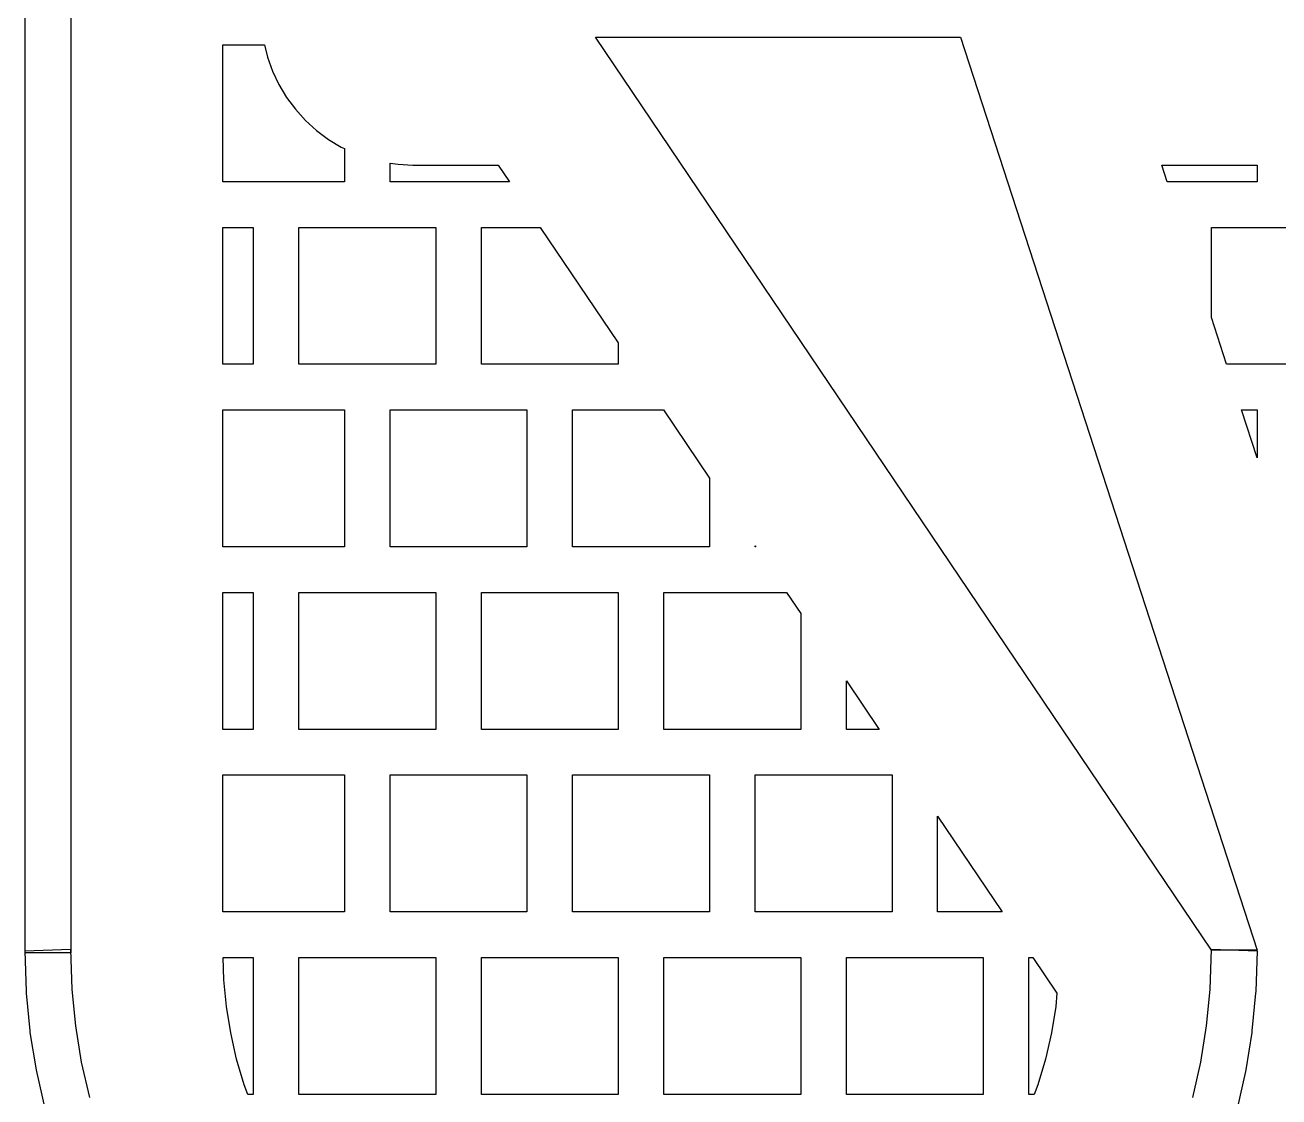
# Model space of a CAD drawing. Header units: metres. Extents: x 32 to 1978, y 32 to 1968.
# Drawn here: x 1022.5 to 1159.9, y 392.2 to 509.7 of the extents above; entities that cross this region are included whole.
import ezdxf

# ---------------------------------------------------------------- set-up
doc = ezdxf.new("R2010")
doc.units = ezdxf.units.M

msp = doc.modelspace()

# ---------------------------------------------------------------- linework, layer by layer
for points in [[(1027.5, 1875.12), (1027.5, 408), (1022.5, 408), (1022.5, 1875.07)], [(1044.17, 507.5), (1048.72, 507.5), (1049.05, 506.16), (1049.6, 504.62), (1050.3, 503.14), (1051.14, 501.74), (1052.12, 500.43), (1053.21, 499.21), (1054.43, 498.12), (1055.74, 497.14), (1057.14, 496.3), (1057.5, 496.13), (1057.5, 492.5), (1044.17, 492.5), (1044.17, 507.5), (1044.17, 507.5)], [(1157.51, 408.32), (1152.51, 408.32), (1085.01, 508.32), (1125.01, 508.32), (1157.51, 408.32), (1157.51, 408.32)], [(1062.5, 492.5), (1062.5, 494.54), (1063.37, 494.41), (1065, 494.33), (1074.34, 494.33), (1075.58, 492.5), (1062.5, 492.5), (1062.5, 492.5)], [(1062.5, 492.5), (1062.5, 494.54), (1063.37, 494.41), (1065, 494.33), (1074.34, 494.33), (1075.58, 492.5), (1062.5, 492.5), (1062.5, 492.5)], [(1062.5, 492.5), (1062.5, 494.54), (1063.37, 494.41), (1065, 494.33), (1074.34, 494.33), (1075.58, 492.5), (1062.5, 492.5), (1062.5, 492.5)], [(1062.5, 492.5), (1062.5, 494.54), (1063.37, 494.41), (1065, 494.33), (1074.34, 494.33), (1075.58, 492.5), (1062.5, 492.5), (1062.5, 492.5)], [(1062.5, 492.5), (1062.5, 494.54), (1063.37, 494.41), (1065, 494.33), (1074.34, 494.33), (1075.58, 492.5), (1062.5, 492.5), (1062.5, 492.5)], [(1062.5, 492.5), (1062.5, 494.54), (1063.37, 494.41), (1065, 494.33), (1074.34, 494.33), (1075.58, 492.5), (1062.5, 492.5), (1062.5, 492.5)], [(1062.5, 492.5), (1062.5, 494.54), (1063.37, 494.41), (1065, 494.33), (1074.34, 494.33), (1075.58, 492.5), (1062.5, 492.5), (1062.5, 492.5)], [(1062.5, 492.5), (1062.5, 494.54), (1063.37, 494.41), (1065, 494.33), (1074.34, 494.33), (1075.58, 492.5), (1062.5, 492.5), (1062.5, 492.5)], [(1062.5, 492.5), (1062.5, 494.54), (1063.37, 494.41), (1065, 494.33), (1074.34, 494.33), (1075.58, 492.5), (1062.5, 492.5), (1062.5, 492.5)], [(1062.5, 492.5), (1062.5, 494.54), (1063.37, 494.41), (1065, 494.33), (1074.34, 494.33), (1075.58, 492.5), (1062.5, 492.5), (1062.5, 492.5)], [(1062.5, 492.5), (1062.5, 494.54), (1063.37, 494.41), (1065, 494.33), (1074.34, 494.33), (1075.58, 492.5), (1062.5, 492.5), (1062.5, 492.5)], [(1062.5, 492.5), (1062.5, 494.54), (1063.37, 494.41), (1065, 494.33), (1074.34, 494.33), (1075.58, 492.5), (1062.5, 492.5), (1062.5, 492.5)], [(1062.5, 492.5), (1062.5, 494.54), (1063.37, 494.41), (1065, 494.33), (1074.34, 494.33), (1075.58, 492.5), (1062.5, 492.5), (1062.5, 492.5)], [(1062.5, 492.5), (1062.5, 494.54), (1063.37, 494.41), (1065, 494.33), (1074.34, 494.33), (1075.58, 492.5), (1062.5, 492.5), (1062.5, 492.5)], [(1062.5, 492.5), (1062.5, 494.54), (1063.37, 494.41), (1065, 494.33), (1074.34, 494.33), (1075.58, 492.5), (1062.5, 492.5), (1062.5, 492.5)], [(1062.5, 492.5), (1062.5, 494.54), (1063.37, 494.41), (1065, 494.33), (1074.34, 494.33), (1075.58, 492.5), (1062.5, 492.5), (1062.5, 492.5)], [(1157.5, 494.33), (1157.5, 492.5), (1147.67, 492.5), (1147.08, 494.33), (1157.5, 494.33), (1157.5, 494.33)], [(1157.5, 494.33), (1157.5, 492.5), (1147.67, 492.5), (1147.08, 494.33), (1157.5, 494.33), (1157.5, 494.33)], [(1157.5, 494.33), (1157.5, 492.5), (1147.67, 492.5), (1147.08, 494.33), (1157.5, 494.33), (1157.5, 494.33)], [(1157.5, 494.33), (1157.5, 492.5), (1147.67, 492.5), (1147.08, 494.33), (1157.5, 494.33), (1157.5, 494.33)], [(1157.5, 494.33), (1157.5, 492.5), (1147.67, 492.5), (1147.08, 494.33), (1157.5, 494.33), (1157.5, 494.33)], [(1157.5, 494.33), (1157.5, 492.5), (1147.67, 492.5), (1147.08, 494.33), (1157.5, 494.33), (1157.5, 494.33)], [(1157.5, 494.33), (1157.5, 492.5), (1147.67, 492.5), (1147.08, 494.33), (1157.5, 494.33), (1157.5, 494.33)], [(1157.5, 494.33), (1157.5, 492.5), (1147.67, 492.5), (1147.08, 494.33), (1157.5, 494.33), (1157.5, 494.33)], [(1157.5, 494.33), (1157.5, 492.5), (1147.67, 492.5), (1147.08, 494.33), (1157.5, 494.33), (1157.5, 494.33)], [(1157.5, 494.33), (1157.5, 492.5), (1147.67, 492.5), (1147.08, 494.33), (1157.5, 494.33), (1157.5, 494.33)], [(1157.5, 494.33), (1157.5, 492.5), (1147.67, 492.5), (1147.08, 494.33), (1157.5, 494.33), (1157.5, 494.33)], [(1157.5, 494.33), (1157.5, 492.5), (1147.67, 492.5), (1147.08, 494.33), (1157.5, 494.33), (1157.5, 494.33)], [(1157.5, 494.33), (1157.5, 492.5), (1147.67, 492.5), (1147.08, 494.33), (1157.5, 494.33), (1157.5, 494.33)], [(1157.5, 494.33), (1157.5, 492.5), (1147.67, 492.5), (1147.08, 494.33), (1157.5, 494.33), (1157.5, 494.33)], [(1157.5, 494.33), (1157.5, 492.5), (1147.67, 492.5), (1147.08, 494.33), (1157.5, 494.33), (1157.5, 494.33)], [(1157.5, 494.33), (1157.5, 492.5), (1147.67, 492.5), (1147.08, 494.33), (1157.5, 494.33), (1157.5, 494.33)], [(1157.5, 494.33), (1157.5, 492.5), (1147.67, 492.5), (1147.08, 494.33), (1157.5, 494.33), (1157.5, 494.33)], [(1044.17, 487.5), (1047.5, 487.5), (1047.5, 472.5), (1044.17, 472.5), (1044.17, 487.5), (1044.17, 487.5)], [(1052.5, 472.5), (1052.5, 487.5), (1067.5, 487.5), (1067.5, 472.5), (1052.5, 472.5), (1052.5, 472.5)], [(1072.5, 472.5), (1072.5, 487.5), (1078.95, 487.5), (1087.5, 474.83), (1087.5, 472.5), (1072.5, 472.5), (1072.5, 472.5)], [(1072.5, 472.5), (1072.5, 487.5), (1078.95, 487.5), (1087.5, 474.83), (1087.5, 472.5), (1072.5, 472.5), (1072.5, 472.5)], [(1072.5, 472.5), (1072.5, 487.5), (1078.95, 487.5), (1087.5, 474.83), (1087.5, 472.5), (1072.5, 472.5), (1072.5, 472.5)], [(1072.5, 472.5), (1072.5, 487.5), (1078.95, 487.5), (1087.5, 474.83), (1087.5, 472.5), (1072.5, 472.5), (1072.5, 472.5)], [(1072.5, 472.5), (1072.5, 487.5), (1078.95, 487.5), (1087.5, 474.83), (1087.5, 472.5), (1072.5, 472.5), (1072.5, 472.5)], [(1072.5, 472.5), (1072.5, 487.5), (1078.95, 487.5), (1087.5, 474.83), (1087.5, 472.5), (1072.5, 472.5), (1072.5, 472.5)], [(1072.5, 472.5), (1072.5, 487.5), (1078.95, 487.5), (1087.5, 474.83), (1087.5, 472.5), (1072.5, 472.5), (1072.5, 472.5)], [(1072.5, 472.5), (1072.5, 487.5), (1078.95, 487.5), (1087.5, 474.83), (1087.5, 472.5), (1072.5, 472.5), (1072.5, 472.5)], [(1072.5, 472.5), (1072.5, 487.5), (1078.95, 487.5), (1087.5, 474.83), (1087.5, 472.5), (1072.5, 472.5), (1072.5, 472.5)], [(1072.5, 472.5), (1072.5, 487.5), (1078.95, 487.5), (1087.5, 474.83), (1087.5, 472.5), (1072.5, 472.5), (1072.5, 472.5)], [(1072.5, 472.5), (1072.5, 487.5), (1078.95, 487.5), (1087.5, 474.83), (1087.5, 472.5), (1072.5, 472.5), (1072.5, 472.5)], [(1072.5, 472.5), (1072.5, 487.5), (1078.95, 487.5), (1087.5, 474.83), (1087.5, 472.5), (1072.5, 472.5), (1072.5, 472.5)], [(1072.5, 472.5), (1072.5, 487.5), (1078.95, 487.5), (1087.5, 474.83), (1087.5, 472.5), (1072.5, 472.5), (1072.5, 472.5)], [(1072.5, 472.5), (1072.5, 487.5), (1078.95, 487.5), (1087.5, 474.83), (1087.5, 472.5), (1072.5, 472.5), (1072.5, 472.5)], [(1072.5, 472.5), (1072.5, 487.5), (1078.95, 487.5), (1087.5, 474.83), (1087.5, 472.5), (1072.5, 472.5), (1072.5, 472.5)], [(1072.5, 472.5), (1072.5, 487.5), (1078.95, 487.5), (1087.5, 474.83), (1087.5, 472.5), (1072.5, 472.5), (1072.5, 472.5)], [(1072.5, 472.5), (1072.5, 487.5), (1078.95, 487.5), (1087.5, 474.83), (1087.5, 472.5), (1072.5, 472.5), (1072.5, 472.5)], [(1072.5, 472.5), (1072.5, 487.5), (1078.95, 487.5), (1087.5, 474.83), (1087.5, 472.5), (1072.5, 472.5), (1072.5, 472.5)], [(1152.5, 477.64), (1152.5, 487.5), (1167.5, 487.5), (1167.5, 472.5), (1154.17, 472.5), (1152.5, 477.64), (1152.5, 477.64)], [(1044.17, 467.5), (1057.5, 467.5), (1057.5, 452.5), (1044.17, 452.5), (1044.17, 467.5), (1044.17, 467.5)], [(1062.5, 452.5), (1062.5, 467.5), (1077.5, 467.5), (1077.5, 452.5), (1062.5, 452.5), (1062.5, 452.5)], [(1082.5, 452.5), (1082.5, 467.5), (1092.45, 467.5), (1097.5, 460.02), (1097.5, 452.5), (1082.5, 452.5), (1082.5, 452.5)], [(1155.8, 467.5), (1157.5, 467.5), (1157.5, 462.26), (1155.8, 467.5), (1155.8, 467.5)], [(1155.8, 467.5), (1157.5, 467.5), (1157.5, 462.26), (1155.8, 467.5), (1155.8, 467.5)], [(1102.5, 452.5), (1102.5, 452.61), (1102.58, 452.5), (1102.5, 452.5), (1102.5, 452.5)], [(1102.5, 452.5), (1102.5, 452.61), (1102.58, 452.5), (1102.5, 452.5), (1102.5, 452.5)], [(1102.5, 452.5), (1102.5, 452.61), (1102.58, 452.5), (1102.5, 452.5), (1102.5, 452.5)], [(1102.5, 452.5), (1102.5, 452.61), (1102.58, 452.5), (1102.5, 452.5), (1102.5, 452.5)], [(1102.5, 452.5), (1102.5, 452.61), (1102.58, 452.5), (1102.5, 452.5), (1102.5, 452.5)], [(1102.5, 452.5), (1102.5, 452.61), (1102.58, 452.5), (1102.5, 452.5), (1102.5, 452.5)], [(1102.5, 452.5), (1102.5, 452.61), (1102.58, 452.5), (1102.5, 452.5), (1102.5, 452.5)], [(1102.5, 452.5), (1102.5, 452.61), (1102.58, 452.5), (1102.5, 452.5), (1102.5, 452.5)], [(1102.5, 452.5), (1102.5, 452.61), (1102.58, 452.5), (1102.5, 452.5), (1102.5, 452.5)], [(1102.5, 452.5), (1102.5, 452.61), (1102.58, 452.5), (1102.5, 452.5), (1102.5, 452.5)], [(1102.5, 452.5), (1102.5, 452.61), (1102.58, 452.5), (1102.5, 452.5), (1102.5, 452.5)], [(1102.5, 452.5), (1102.5, 452.61), (1102.58, 452.5), (1102.5, 452.5), (1102.5, 452.5)], [(1102.5, 452.5), (1102.5, 452.61), (1102.58, 452.5), (1102.5, 452.5), (1102.5, 452.5)], [(1102.5, 452.5), (1102.5, 452.61), (1102.58, 452.5), (1102.5, 452.5), (1102.5, 452.5)], [(1102.5, 452.5), (1102.5, 452.61), (1102.58, 452.5), (1102.5, 452.5), (1102.5, 452.5)], [(1102.5, 452.5), (1102.5, 452.61), (1102.58, 452.5), (1102.5, 452.5), (1102.5, 452.5)], [(1102.5, 452.5), (1102.5, 452.61), (1102.58, 452.5), (1102.5, 452.5), (1102.5, 452.5)], [(1102.5, 452.5), (1102.5, 452.61), (1102.58, 452.5), (1102.5, 452.5), (1102.5, 452.5)], [(1102.5, 452.5), (1102.5, 452.61), (1102.58, 452.5), (1102.5, 452.5), (1102.5, 452.5)], [(1044.17, 447.5), (1047.5, 447.5), (1047.5, 432.5), (1044.17, 432.5), (1044.17, 447.5), (1044.17, 447.5)], [(1052.5, 432.5), (1052.5, 447.5), (1067.5, 447.5), (1067.5, 432.5), (1052.5, 432.5), (1052.5, 432.5)], [(1072.5, 432.5), (1072.5, 447.5), (1087.5, 447.5), (1087.5, 432.5), (1072.5, 432.5), (1072.5, 432.5)], [(1092.5, 432.5), (1092.5, 447.5), (1105.95, 447.5), (1107.5, 445.2), (1107.5, 432.5), (1092.5, 432.5), (1092.5, 432.5)], [(1112.5, 432.5), (1112.5, 437.8), (1116.08, 432.5), (1112.5, 432.5), (1112.5, 432.5)], [(1112.5, 432.5), (1112.5, 437.8), (1116.08, 432.5), (1112.5, 432.5), (1112.5, 432.5)], [(1112.5, 432.5), (1112.5, 437.8), (1116.08, 432.5), (1112.5, 432.5), (1112.5, 432.5)], [(1112.5, 432.5), (1112.5, 437.8), (1116.08, 432.5), (1112.5, 432.5), (1112.5, 432.5)], [(1112.5, 432.5), (1112.5, 437.8), (1116.08, 432.5), (1112.5, 432.5), (1112.5, 432.5)], [(1112.5, 432.5), (1112.5, 437.8), (1116.08, 432.5), (1112.5, 432.5), (1112.5, 432.5)], [(1112.5, 432.5), (1112.5, 437.8), (1116.08, 432.5), (1112.5, 432.5), (1112.5, 432.5)], [(1112.5, 432.5), (1112.5, 437.8), (1116.08, 432.5), (1112.5, 432.5), (1112.5, 432.5)], [(1112.5, 432.5), (1112.5, 437.8), (1116.08, 432.5), (1112.5, 432.5), (1112.5, 432.5)], [(1112.5, 432.5), (1112.5, 437.8), (1116.08, 432.5), (1112.5, 432.5), (1112.5, 432.5)], [(1112.5, 432.5), (1112.5, 437.8), (1116.08, 432.5), (1112.5, 432.5), (1112.5, 432.5)], [(1112.5, 432.5), (1112.5, 437.8), (1116.08, 432.5), (1112.5, 432.5), (1112.5, 432.5)], [(1112.5, 432.5), (1112.5, 437.8), (1116.08, 432.5), (1112.5, 432.5), (1112.5, 432.5)], [(1112.5, 432.5), (1112.5, 437.8), (1116.08, 432.5), (1112.5, 432.5), (1112.5, 432.5)], [(1112.5, 432.5), (1112.5, 437.8), (1116.08, 432.5), (1112.5, 432.5), (1112.5, 432.5)], [(1112.5, 432.5), (1112.5, 437.8), (1116.08, 432.5), (1112.5, 432.5), (1112.5, 432.5)], [(1112.5, 432.5), (1112.5, 437.8), (1116.08, 432.5), (1112.5, 432.5), (1112.5, 432.5)], [(1112.5, 432.5), (1112.5, 437.8), (1116.08, 432.5), (1112.5, 432.5), (1112.5, 432.5)], [(1112.5, 432.5), (1112.5, 437.8), (1116.08, 432.5), (1112.5, 432.5), (1112.5, 432.5)], [(1112.5, 432.5), (1112.5, 437.8), (1116.08, 432.5), (1112.5, 432.5), (1112.5, 432.5)], [(1044.17, 427.5), (1057.5, 427.5), (1057.5, 412.5), (1044.17, 412.5), (1044.17, 427.5), (1044.17, 427.5)], [(1062.5, 412.5), (1062.5, 427.5), (1077.5, 427.5), (1077.5, 412.5), (1062.5, 412.5), (1062.5, 412.5)], [(1082.5, 412.5), (1082.5, 427.5), (1097.5, 427.5), (1097.5, 412.5), (1082.5, 412.5), (1082.5, 412.5)], [(1102.5, 412.5), (1102.5, 427.5), (1117.5, 427.5), (1117.5, 412.5), (1102.5, 412.5), (1102.5, 412.5)], [(1122.5, 412.5), (1122.5, 422.98), (1129.58, 412.5), (1122.5, 412.5), (1122.5, 412.5)], [(1024.69, 390.96), (1023.77, 395.02), (1023.74, 395.18), (1023.07, 399.29), (1023.05, 399.45), (1022.65, 403.6), (1022.64, 403.76), (1022.5, 408.24), (1027.49, 408.4), (1027.63, 404), (1027.63, 404)], [(1150.45, 392.15), (1151.34, 396.05), (1151.98, 400.01), (1152.37, 404), (1152.51, 408.4), (1157.5, 408.24), (1157.36, 403.76), (1157.35, 403.6), (1156.95, 399.45), (1156.93, 399.29), (1156.26, 395.18), (1156.23, 395.02), (1155.31, 390.96)], [(1044.2, 407.5), (1047.5, 407.5), (1047.5, 392.5), (1046.91, 392.5), (1046.52, 393.56), (1045.68, 396.38), (1045.03, 399.24), (1044.56, 402.14), (1044.28, 405.06), (1044.2, 407.5), (1044.2, 407.5)], [(1052.5, 392.5), (1052.5, 407.5), (1067.5, 407.5), (1067.5, 392.5), (1052.5, 392.5), (1052.5, 392.5)], [(1072.5, 392.5), (1072.5, 407.5), (1087.5, 407.5), (1087.5, 392.5), (1072.5, 392.5), (1072.5, 392.5)], [(1092.5, 392.5), (1092.5, 407.5), (1107.5, 407.5), (1107.5, 392.5), (1092.5, 392.5), (1092.5, 392.5)], [(1112.5, 392.5), (1112.5, 407.5), (1127.5, 407.5), (1127.5, 392.5), (1112.5, 392.5), (1112.5, 392.5)], [(1132.5, 392.5), (1132.5, 407.5), (1132.95, 407.5), (1135.58, 403.6), (1135.44, 402.14), (1134.97, 399.24), (1134.32, 396.38), (1133.48, 393.56), (1133.09, 392.5), (1132.5, 392.5), (1132.5, 392.5)], [(1132.5, 392.5), (1132.5, 407.5), (1132.95, 407.5), (1135.58, 403.6), (1135.44, 402.14), (1134.97, 399.24), (1134.32, 396.38), (1133.48, 393.56), (1133.09, 392.5), (1132.5, 392.5), (1132.5, 392.5)], [(1132.5, 392.5), (1132.5, 407.5), (1132.95, 407.5), (1135.58, 403.6), (1135.44, 402.14), (1134.97, 399.24), (1134.32, 396.38), (1133.48, 393.56), (1133.09, 392.5), (1132.5, 392.5), (1132.5, 392.5)], [(1027.63, 404), (1028.02, 400.01), (1028.66, 396.05), (1029.55, 392.15)]]:
    msp.add_lwpolyline(points)

doc.saveas('drawing.dxf')
